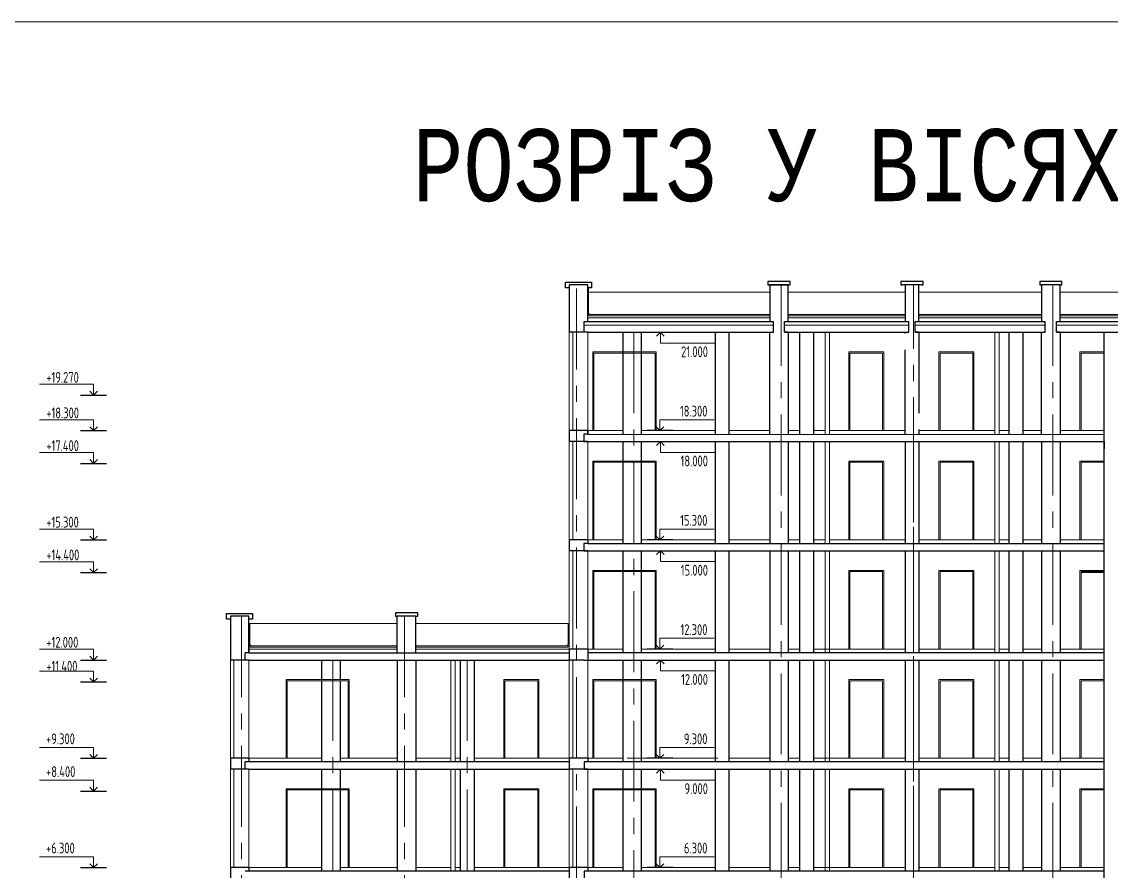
# Model space of a CAD drawing. Header units: millimetres. Extents: x -689206 to 4969298, y -1019800 to 703299.
# Drawn here: x 568880 to 598812, y -733803 to -710474 of the extents above; entities that cross this region are included whole.
import ezdxf

# ---------------------------------------------------------------- set-up
doc = ezdxf.new("R2010")
doc.units = ezdxf.units.MM
doc.linetypes.add('осеваяX2', pattern=[101.6, 63.5, -12.7, 12.7, -12.7])
doc.layers.add('Відомість заповнення дверних та віконних прорізів', color=7, linetype='Continuous', lineweight=5)
doc.layers.add('РАЗМЕРЫ', color=7, linetype='Continuous', lineweight=9)
doc.layers.add('разрез1-1', color=7, linetype='Continuous')
doc.styles.add('Аннотативный', font='isocteur.ttf', dxfattribs={"width": 0.7, "height": 250})

msp = doc.modelspace()

# ---------------------------------------------------------------- linework, layer by layer
at = {"layer": 'РАЗМЕРЫ', "linetype": 'ByBlock', "lineweight": 30, "ltscale": 35}
for p, q in [((583820, -717702.4), (583820, -717627.4)), ((583820, -717627.4), (584430, -717627.4)), ((583820, -717777.4), (583820, -717702.4)), ((584430, -717627.4), (584530, -717627.4)), ((584530, -717627.4), (584530, -717777.4)), ((583920, -717777.4), (583820, -717777.4)), ((584530, -717777.4), (584430, -717777.4)), ((574508.5, -726802.4), (574508.5, -726727.4)), ((574508.5, -726727.4), (575118.5, -726727.4)), ((575118.5, -726727.4), (575218.5, -726727.4)), ((575218.5, -726727.4), (575218.5, -726877.4)), ((574508.5, -726877.4), (574508.5, -726802.4)), ((574608.5, -726877.4), (574508.5, -726877.4)), ((575218.5, -726877.4), (575118.5, -726877.4))]:
    msp.add_line(p, q, dxfattribs=at)
at = {"layer": 'РАЗМЕРЫ', "lineweight": 30, "ltscale": 35}
for p, q in [((584430, -717702.4), (583920, -717702.4)), ((584430, -717702.4), (583920, -717702.4)), ((583920, -717702.4), (583920, -719002.4)), ((584430, -718702.4), (584430, -717702.4)), ((589430, -717702.4), (589940, -717702.4)), ((589940, -717702.4), (589430, -717702.4)), ((589430, -717702.4), (589430, -718702.4)), ((589940, -718702.4), (589940, -717702.4)), ((593150.5, -717702.4), (593150.5, -718702.4)), ((593530.5, -718702.4), (593530.5, -717702.4)), ((596900, -717702.4), (596900, -718702.4)), ((597410, -718702.4), (597410, -717702.4)), ((584330, -719002.4), (584330, -718702.4)), ((584330, -718702.4), (584430, -718702.4)), ((584330, -719002.4), (584330, -718802.4)), ((584430, -718702.4), (589530, -718702.4)), ((584430, -718702.4), (589530, -718702.4)), ((589530, -719002.4), (589530, -718702.4)), ((589840, -719002.4), (589840, -718702.4)), ((589840, -718702.4), (593250.5, -718702.4)), ((589840, -718702.4), (593250.5, -718702.4)), ((593250.5, -719002.4), (593250.5, -718702.4)), ((593430.5, -719002.4), (593430.5, -718702.4)), ((593430.5, -718702.4), (597000, -718702.4)), ((593430.5, -718702.4), (597000, -718702.4)), ((597000, -719002.4), (597000, -718702.4)), ((597310, -719002.4), (597310, -718702.4)), ((597310, -718702.4), (601902.5, -718702.4)), ((597310, -718702.4), (601802.5, -718702.4)), ((584430, -719002.4), (583920, -719002.4)), ((584430, -719002.4), (584330, -719002.4)), ((584430, -719002.4), (589530, -719002.4)), ((584430, -719002.4), (589530, -719002.4)), ((585390, -719002.4), (585390, -721802.8)), ((585900, -719002.4), (585900, -721803)), ((587930, -719002.4), (587930, -721803.7)), ((588310, -719002.4), (588310, -721803.8)), ((589430, -721804.3), (589430, -719002.4)), ((589430, -719002.4), (589530, -719002.4)), ((589940, -719002.4), (589840, -719002.4)), ((589840, -719002.4), (593250.5, -719002.4)), ((589840, -719002.4), (593250.5, -719002.4)), ((589940, -719002.4), (589940, -721804.4)), ((590251, -719002.4), (590251, -721804.6)), ((590631, -719002.4), (590631, -721804.7)), ((593150.5, -719002.4), (593250.5, -719002.4)), ((593530.5, -719002.4), (593430.5, -719002.4)), ((593430.5, -719002.4), (597000, -719002.4)), ((593430.5, -719002.4), (597000, -719002.4)), ((596000.5, -719002.4), (596000.5, -721806.7)), ((596380.5, -719002.4), (596380.5, -721806.8)), ((596900, -721807), (596900, -719002.4)), ((596900, -719002.4), (597000, -719002.4)), ((597410, -719002.4), (597310, -719002.4)), ((597310, -719002.4), (601902.5, -719002.4)), ((597310, -719002.4), (601802.5, -719002.4)), ((597410, -719002.4), (597410, -721807.2)), ((598622.5, -740102.4), (598622.5, -719002.4)), ((583920, -721702.4), (583920, -722002.4)), ((584430, -721702.4), (583920, -721702.4)), ((584430, -721802.4), (584320, -721802.4)), ((584320, -721802.4), (584320, -722002.4)), ((584430, -721802.4), (584430, -721702.4)), ((584430, -721802.4), (598622.5, -721807.6)), ((584430, -722002.4), (583920, -722002.4)), ((584320, -722002.4), (584430, -722002.4)), ((584430, -722002.4), (598622.5, -722002.4)), ((585390, -722002.4), (585390, -724802.4)), ((585900, -722002.4), (585900, -724802.4)), ((587930, -722002.4), (587930, -724802.4)), ((588310, -722002.4), (588310, -724802.4)), ((589430, -722002.4), (589430, -724802.4)), ((589940, -722002.4), (589940, -724802.4)), ((590251, -722002.4), (590251, -724802.4)), ((590631, -722002.4), (590631, -724802.4)), ((593150.5, -722002.4), (593150.5, -724802.4)), ((593530.5, -722002.4), (593530.5, -724802.4)), ((596000.5, -722002.4), (596000.5, -724802.4)), ((596380.5, -722002.4), (596380.5, -724802.4)), ((596900, -722002.4), (596900, -724802.4)), ((597410, -722002.4), (597410, -724802.4)), ((598622.5, -722002.4), (598622.5, -722202.4)), ((598622.5, -722202.4), (598622.5, -722002.4)), ((583920, -724702.4), (583920, -725002.4)), ((584430, -724702.4), (583920, -724702.4)), ((584430, -724802.4), (584320, -724802.4)), ((584320, -724802.4), (584320, -725002.4)), ((584430, -724702.4), (584430, -724802.4)), ((584430, -724802.4), (598622.5, -724802.4)), ((598622.5, -725002.4), (598622.5, -724702.4)), ((584430, -725002.4), (583920, -725002.4)), ((584320, -725002.4), (584430, -725002.4)), ((584430, -725002.4), (598622.5, -725002.4)), ((585390, -725002.4), (585390, -727802.4)), ((585900, -725002.4), (585900, -727802.4)), ((587930, -725002.4), (587930, -727802.4)), ((588310, -725002.4), (588310, -727802.4)), ((589430, -725002.4), (589430, -727802.4)), ((589940, -725002.4), (589940, -727802.4)), ((590251, -725002.4), (590251, -727802.4)), ((590631, -725002.4), (590631, -727802.4)), ((593150.5, -725002.4), (593150.5, -727802.4)), ((593530.5, -725002.4), (593530.5, -727802.4)), ((596000.5, -725002.4), (596000.5, -727802.4)), ((596380.5, -725002.4), (596380.5, -727802.4)), ((596900, -725002.4), (596900, -727802.4)), ((597410, -725002.4), (597410, -727802.4)), ((574610.5, -726802.4), (574610.5, -728002.4)), ((575118.5, -726802.4), (574610.5, -726802.4)), ((575118.5, -727802.4), (575118.5, -726802.4)), ((575118.5, -727002.4), (575118.5, -727802.4)), ((579198, -727802.4), (579198, -726802.4)), ((579708, -726802.4), (579198, -726802.4)), ((579708, -727802.4), (579708, -726802.4)), ((575118.5, -727802.4), (575018.5, -727803.8)), ((575018.5, -728002.4), (575018.5, -727803.8)), ((575118.5, -727702.4), (575118.5, -727802.4)), ((575118.5, -727802.4), (583920, -727802.4)), ((583920, -727702.4), (583920, -728002.4)), ((584430, -727702.4), (583920, -727702.4)), ((584430, -727702.4), (584430, -728002.4)), ((598622.5, -727802.4), (584430, -727802.4)), ((598622.5, -728002.4), (598622.5, -727702.4)), ((575118.5, -728002.4), (574610.5, -728002.4)), ((575118.5, -728002.4), (575018.5, -728002.4)), ((575118.5, -728002.4), (583920, -728002.4)), ((577118.5, -728002.4), (577118.5, -728542.4)), ((577628.5, -728002.4), (577628.5, -728542.4)), ((579198, -728002.4), (579198, -730802.4)), ((579708, -728002.4), (579707.9, -730802.4)), ((580928.5, -728002.4), (580928.5, -730802.4)), ((581308.5, -728002.4), (581308.5, -730802.4)), ((584320, -728002.4), (583920, -728002.4)), ((584320, -728002.4), (584430, -728002.4)), ((584430, -728002.4), (598622.5, -728002.4)), ((585390, -728002.4), (585390, -730802.4)), ((585900, -728002.4), (585900, -730802.4)), ((587930, -728002.4), (587930, -730802.4)), ((588310, -728002.4), (588310, -730802.4)), ((589430, -728002.4), (589430, -730802.4)), ((589940, -728002.4), (589940, -730802.4)), ((590251, -728002.4), (590251, -730802.4)), ((590631, -728002.4), (590631, -730802.4)), ((593150.5, -728002.4), (593150.5, -730802.4)), ((593530.5, -728002.4), (593530.5, -730802.4)), ((596000.5, -728002.4), (596000.5, -730802.4)), ((596380.5, -728002.4), (596380.5, -730802.4)), ((596900, -728002.4), (596900, -730802.4)), ((597410, -728002.4), (597410, -730802.4)), ((577118.5, -728572.4), (577118.5, -730802.4)), ((577628.5, -728572.4), (577628.5, -730802.4)), ((574610.5, -730702.4), (574610.5, -731002.4)), ((575118.5, -730702.4), (574610.5, -730702.4)), ((575118.5, -730802.4), (575018.5, -730803.8)), ((575018.5, -731002.4), (575018.5, -730803.8)), ((575118.5, -730702.4), (575118.5, -730802.4)), ((583920, -730802.4), (575118.5, -730802.4)), ((583920, -730702.4), (583920, -731002.4)), ((584430, -730702.4), (583920, -730702.4)), ((584430, -730802.4), (584330, -730802.4)), ((584330, -730802.4), (584330, -731002.4)), ((584430, -730702.4), (584430, -730802.4)), ((598622.5, -730802.4), (584430, -730802.4)), ((598622.5, -731002.4), (598622.5, -730702.4)), ((575118.5, -731002.4), (574610.5, -731002.4)), ((575118.5, -731002.4), (575018.5, -731002.4)), ((575118.5, -731002.4), (583920, -731002.4)), ((577118.5, -731002.4), (577118.5, -731542.4)), ((577628.5, -731002.4), (577628.5, -731542.4)), ((579198, -731002.4), (579198, -733802.4)), ((579707.9, -731002.4), (579707.7, -733802.4)), ((580928.5, -731002.4), (580928.5, -733802.4)), ((581308.5, -731002.4), (581308.5, -733802.4)), ((584430, -731002.4), (583920, -731002.4)), ((584330, -731002.4), (584430, -731002.4)), ((584430, -731002.4), (598622.5, -731002.4)), ((585390, -731002.4), (585390, -733802.4)), ((585900, -731002.4), (585900, -733802.4)), ((587930, -731002.4), (587930, -733802.4)), ((588310, -731002.4), (588310, -733802.4)), ((589430, -731002.4), (589430, -733802.4)), ((589940, -731002.4), (589940, -733802.4)), ((590251, -731002.4), (590251, -733802.4)), ((590631, -731002.4), (590631, -733802.4)), ((593150.5, -731002.4), (593150.5, -733802.4)), ((593530.5, -731002.4), (593530.5, -733802.4)), ((596000.5, -731002.4), (596000.5, -733802.4)), ((596380.5, -731002.4), (596380.5, -733802.4)), ((596900, -731002.4), (596900, -733802.4)), ((597410, -731002.4), (597410, -733802.4)), ((577118.5, -731572.4), (577118.5, -733802.4)), ((577628.5, -731572.4), (577628.5, -733802.4)), ((574610.5, -733702.4), (574610.5, -734002.4)), ((575118.5, -733702.4), (574610.5, -733702.4)), ((575118.5, -733802.4), (575018.5, -733802.4)), ((575118.5, -733702.4), (575118.5, -733802.4)), ((583920, -733802.4), (575118.5, -733802.4)), ((583920, -733702.4), (583920, -734002.4)), ((584430, -733702.4), (583920, -733702.4)), ((584430, -733802.4), (584330, -733802.4)), ((584330, -733802.4), (584330, -734002.4)), ((584430, -733702.4), (584430, -733802.4)), ((598622.5, -733802.4), (584430, -733802.4)), ((598622.5, -734002.4), (598622.5, -733702.4))]:
    msp.add_line(p, q, dxfattribs=at)
at = {"layer": 'РАЗМЕРЫ', "linetype": 'осеваяX2', "lineweight": 30, "ltscale": 35}
for p, q in [((589430, -717602.4), (589380, -717602.4)), ((589380, -717602.4), (589380, -717702.4)), ((589380, -717702.4), (589430, -717702.4)), ((589990, -717602.4), (589430, -717602.4)), ((589940, -717702.4), (589990, -717702.4)), ((589990, -717702.4), (589990, -717602.4)), ((593085.5, -717602.4), (593035.5, -717602.4)), ((593035.5, -717602.4), (593035.5, -717702.4)), ((593035.5, -717702.4), (593085.5, -717702.4)), ((593645.5, -717602.4), (593085.5, -717602.4)), ((593595.5, -717702.4), (593085.5, -717702.4)), ((593595.5, -717702.4), (593645.5, -717702.4)), ((593645.5, -717702.4), (593645.5, -717602.4)), ((596900, -717602.4), (596850, -717602.4)), ((596850, -717602.4), (596850, -717702.4)), ((596850, -717702.4), (596900, -717702.4)), ((597460, -717602.4), (596900, -717602.4)), ((597410, -717702.4), (596900, -717702.4)), ((597410, -717702.4), (597460, -717702.4)), ((597460, -717702.4), (597460, -717602.4)), ((593150.5, -721702.4), (593150.5, -719002.4)), ((593530.5, -719002.4), (593530.5, -721805.8)), ((584430, -721702.4), (584430, -721802.4)), ((593150.5, -721805.6), (593150.5, -721702.4)), ((579198, -726702.4), (579148, -726702.4)), ((579148, -726702.4), (579148, -726802.4)), ((579758, -726702.4), (579198, -726702.4)), ((579758, -726802.4), (579758, -726702.4)), ((579148, -726802.4), (579198, -726802.4)), ((579708, -726802.4), (579758, -726802.4))]:
    msp.add_line(p, q, dxfattribs=at)
at = {"layer": 'РАЗМЕРЫ', "linetype": 'осеваяX2', "lineweight": 5, "ltscale": 35}
for p, q in [((589740, -717702.4), (589740, -747901.1)), ((593380.5, -747901.1), (593380.5, -717702.4)), ((597208, -717702.4), (597208, -747901.1)), ((584120, -717802.4), (584120, -747901.1)), ((585700, -719002.4), (585700, -747901.1)), ((585390, -722002.4), (585580, -722002.4)), ((585390, -722002.4), (585700, -722002.4)), ((589430, -722002.4), (589500, -722002.4)), ((593150.5, -722002.4), (593380.5, -722002.4)), ((593380.5, -722002.4), (593380.5, -744211.7)), ((574918.5, -726802.4), (574918.5, -747901.1)), ((575118.5, -727702.4), (575118.5, -726802.4)), ((579398, -726802.4), (579398, -747901.1)), ((583870, -727652.4), (583920, -727602.4)), ((583920, -727702.4), (583920, -727602.4)), ((577118.5, -728002.4), (577428.5, -728002.4)), ((577118.5, -728002.4), (577428.5, -728002.4)), ((577428.5, -728002.4), (577428.5, -747901.1)), ((577628.5, -728002.4), (577438.5, -728002.4)), ((579708, -728002.4), (579398, -728002.4)), ((581308.5, -728002.4), (581118.5, -728002.4)), ((581118.5, -728002.4), (581118.5, -747901.1))]:
    msp.add_line(p, q, dxfattribs=at)
at = {"layer": 'РАЗМЕРЫ', "lineweight": 5, "ltscale": 35}
for p, q in [((589430, -718602.4), (584430, -718602.4)), ((593150.5, -718602.4), (589940, -718602.4)), ((596900, -718602.4), (593530.5, -718602.4)), ((583920, -721702.4), (583920, -719002.4)), ((584020, -721702.4), (584020, -719002.4)), ((584430, -721702.4), (584430, -719002.4)), ((584570.2, -719572.4), (584570.2, -719542.4)), ((584570.2, -719542.4), (586310.2, -719542.4)), ((586310.2, -719542.4), (586310.2, -721702.4)), ((591631.5, -719542.4), (591601.5, -719542.4)), ((591601.5, -719542.4), (591601.5, -721702.4)), ((592561.5, -719542.4), (591631.5, -719542.4)), ((592561.5, -719572.4), (592561.5, -719542.4)), ((594110.5, -719542.4), (594080.5, -719542.4)), ((594080.5, -719542.4), (594080.5, -721702.4)), ((595040.5, -719542.4), (594110.5, -719542.4)), ((595040.5, -719572.4), (595040.5, -719542.4)), ((597984.7, -719542.4), (597954.7, -719542.4)), ((597954.7, -719542.4), (597954.7, -721702.4)), ((598622.5, -719542.4), (597984.7, -719542.4)), ((584600.2, -719572.4), (584570.2, -719572.4)), ((584570.2, -719572.4), (584570.2, -721702.4)), ((584600.2, -721702.4), (584600.2, -719572.4)), ((584600.2, -719572.4), (586280.2, -719572.4)), ((586280.2, -719572.4), (586280.2, -721702.4)), ((591631.5, -719572.4), (591631.5, -721702.4)), ((591631.5, -721702.4), (591631.5, -719572.4)), ((591631.5, -719572.4), (592531.5, -719572.4)), ((592531.5, -719572.4), (592531.5, -721702.4)), ((592561.5, -721702.4), (592561.5, -719572.4)), ((594110.5, -719572.4), (594110.5, -721702.4)), ((594110.5, -721702.4), (594110.5, -719572.4)), ((594110.5, -719572.4), (595010.5, -719572.4)), ((594110.5, -721702.4), (594110.5, -719602.4)), ((595010.5, -719572.4), (595010.5, -721702.4)), ((595040.5, -721702.4), (595040.5, -719572.4)), ((597984.7, -719572.4), (597984.7, -721702.4)), ((597984.7, -721702.4), (597984.7, -719572.4)), ((597984.7, -719572.4), (598622.5, -719572.4)), ((583920, -724702.4), (583920, -722002.4)), ((584020, -724702.4), (584020, -722002.4)), ((584430, -724702.4), (584430, -722002.4)), ((584570.2, -722572.4), (584570.2, -722542.4)), ((584570.2, -722542.4), (586310.2, -722542.4)), ((586310.2, -722542.4), (586310.2, -724702.4)), ((591631.5, -722542.4), (591601.5, -722542.4)), ((591601.5, -722542.4), (591601.5, -724702.4)), ((592561.5, -722542.4), (591631.5, -722542.4)), ((592561.5, -722572.4), (592561.5, -722542.4)), ((594110.5, -722542.4), (594080.5, -722542.4)), ((594080.5, -722542.4), (594080.5, -724702.4)), ((595040.5, -722542.4), (594110.5, -722542.4)), ((595040.5, -722572.4), (595040.5, -722542.4)), ((597984.7, -722542.4), (597954.7, -722542.4)), ((597954.7, -722542.4), (597954.7, -724702.4)), ((598622.5, -722542.4), (597984.7, -722542.4)), ((584600.2, -722572.4), (584570.2, -722572.4)), ((584570.2, -722572.4), (584570.2, -724702.4)), ((584600.2, -724702.4), (584600.2, -722572.4)), ((584600.2, -722572.4), (586280.2, -722572.4)), ((586280.2, -722572.4), (586280.2, -724702.4)), ((591631.5, -722572.4), (591631.5, -724702.4)), ((591631.5, -724702.4), (591631.5, -722572.4)), ((591631.5, -722572.4), (592531.5, -722572.4)), ((592531.5, -722572.4), (592531.5, -724702.4)), ((592561.5, -724702.4), (592561.5, -722572.4)), ((594110.5, -722572.4), (594110.5, -724702.4)), ((594110.5, -724702.4), (594110.5, -722572.4)), ((594110.5, -722572.4), (595010.5, -722572.4)), ((594110.5, -724702.4), (594110.5, -722602.4)), ((595010.5, -722572.4), (595010.5, -724702.4)), ((595040.5, -724702.4), (595040.5, -722572.4)), ((597984.7, -722572.4), (597984.7, -724702.4)), ((597984.7, -724702.4), (597984.7, -722572.4)), ((597984.7, -722572.4), (598622.5, -722572.4)), ((584430, -724702.4), (584430, -724802.4)), ((583920, -727702.4), (583920, -725002.4)), ((584020, -727702.4), (584020, -725002.4)), ((584430, -727702.4), (584430, -725002.4)), ((584570.2, -725572.4), (584570.2, -725542.4)), ((584570.2, -725542.4), (586310.2, -725542.4)), ((586310.2, -725542.4), (586310.2, -727702.4)), ((591631.5, -725542.4), (591601.5, -725542.4)), ((591601.5, -725542.4), (591601.5, -727702.4)), ((592561.5, -725542.4), (591631.5, -725542.4)), ((592561.5, -725572.4), (592561.5, -725542.4)), ((594110.5, -725542.4), (594080.5, -725542.4)), ((594080.5, -725542.4), (594080.5, -727702.4)), ((595040.5, -725542.4), (594110.5, -725542.4)), ((595040.5, -725572.4), (595040.5, -725542.4)), ((597984.7, -725542.4), (597954.7, -725542.4)), ((597954.7, -725542.4), (597954.7, -727702.4)), ((598622.5, -725542.4), (597984.7, -725542.4)), ((584600.2, -725572.4), (584570.2, -725572.4)), ((584570.2, -725572.4), (584570.2, -727702.4)), ((584600.2, -727702.4), (584600.2, -725572.4)), ((584600.2, -725572.4), (586280.2, -725572.4)), ((586280.2, -725572.4), (586280.2, -727702.4)), ((591631.5, -725572.4), (591631.5, -727702.4)), ((591631.5, -727702.4), (591631.5, -725572.4)), ((591631.5, -725572.4), (592531.5, -725572.4)), ((592531.5, -725572.4), (592531.5, -727702.4)), ((592561.5, -727702.4), (592561.5, -725572.4)), ((594110.5, -725572.4), (594110.5, -727702.4)), ((594110.5, -727702.4), (594110.5, -725572.4)), ((594110.5, -725572.4), (595010.5, -725572.4)), ((595010.5, -725572.4), (595010.5, -727702.4)), ((595040.5, -727702.4), (595040.5, -725572.4)), ((597984.7, -725572.4), (597984.7, -727702.4)), ((597984.7, -727702.4), (597984.7, -725572.4)), ((597984.7, -725572.4), (598622.5, -725572.4)), ((597984.7, -727702.4), (597984.7, -725602.4)), ((597984.7, -725602.4), (598622.5, -725602.4)), ((579198, -727702.4), (575118.5, -727702.4)), ((583920, -727702.4), (579708, -727702.4)), ((591070.5, -727702.4), (590950.5, -727702.4)), ((574610.5, -730702.4), (574610.5, -728002.4)), ((574710.5, -730702.4), (574710.5, -728002.4)), ((575118.5, -730702.4), (575118.5, -728002.4)), ((583920, -730702.4), (583920, -728002.4)), ((584020, -730702.4), (584020, -728002.4)), ((584430, -730702.4), (584430, -728002.4)), ((576139.6, -728572.4), (576139.6, -728542.4)), ((576139.6, -728542.4), (577879.6, -728542.4)), ((577879.6, -728542.4), (577879.6, -730702.4)), ((582155.5, -728542.4), (582125.5, -728542.4)), ((582125.5, -728542.4), (582125.5, -730702.4)), ((583085.5, -728542.4), (582155.5, -728542.4)), ((583085.5, -728572.4), (583085.5, -728542.4)), ((584570.2, -728572.4), (584570.2, -728542.4)), ((584570.2, -728542.4), (586310.2, -728542.4)), ((586310.2, -728542.4), (586310.2, -730702.4)), ((591631.5, -728542.4), (591601.5, -728542.4)), ((591601.5, -728542.4), (591601.5, -730702.4)), ((592561.5, -728542.4), (591631.5, -728542.4)), ((592561.5, -728572.4), (592561.5, -728542.4)), ((594110.5, -728542.4), (594080.5, -728542.4)), ((594080.5, -728542.4), (594080.5, -730702.4)), ((595040.5, -728542.4), (594110.5, -728542.4)), ((595040.5, -728572.4), (595040.5, -728542.4)), ((597984.7, -728542.4), (597954.7, -728542.4)), ((597954.7, -728542.4), (597954.7, -730702.4)), ((598622.5, -728542.4), (597984.7, -728542.4)), ((576169.6, -728572.4), (576139.6, -728572.4)), ((576139.6, -728572.4), (576139.6, -730702.4)), ((576169.6, -730702.4), (576169.6, -728572.4)), ((576169.6, -728572.4), (577849.6, -728572.4)), ((577849.6, -730702.4), (577849.6, -728572.4)), ((582155.5, -728572.4), (582155.5, -730702.4)), ((582155.5, -730702.4), (582155.5, -728572.4)), ((582155.5, -728572.4), (583055.5, -728572.4)), ((583055.5, -728572.4), (583055.5, -730702.4)), ((583085.5, -730702.4), (583085.5, -728572.4)), ((584600.2, -728572.4), (584570.2, -728572.4)), ((584570.2, -728572.4), (584570.2, -730702.4)), ((584600.2, -730702.4), (584600.2, -728572.4)), ((584600.2, -728572.4), (586280.2, -728572.4)), ((586280.2, -728572.4), (586280.2, -730702.4)), ((591631.5, -728572.4), (591631.5, -730702.4)), ((591631.5, -730702.4), (591631.5, -728572.4)), ((591631.5, -728572.4), (592531.5, -728572.4)), ((592531.5, -728572.4), (592531.5, -730702.4)), ((592561.5, -730702.4), (592561.5, -728572.4)), ((594110.5, -728572.4), (594110.5, -730702.4)), ((594110.5, -730702.4), (594110.5, -728572.4)), ((594110.5, -728572.4), (595010.5, -728572.4)), ((595010.5, -728572.4), (595010.5, -730702.4)), ((595040.5, -730702.4), (595040.5, -728572.4)), ((597984.7, -728572.4), (597984.7, -730702.4)), ((597984.7, -730702.4), (597984.7, -728572.4)), ((597984.7, -728572.4), (598622.5, -728572.4)), ((591070.5, -730702.4), (590950.5, -730702.4)), ((574610.5, -733702.4), (574610.5, -731002.4)), ((574710.5, -733702.4), (574710.5, -731002.4)), ((575118.5, -733702.4), (575118.5, -731002.4)), ((583920, -733702.4), (583920, -731002.4)), ((584020, -733702.4), (584020, -731002.4)), ((584430, -733752.4), (584430, -731002.4)), ((576139.6, -731542.4), (577879.6, -731542.4)), ((577879.6, -731542.4), (577879.6, -733702.4)), ((582155.5, -731542.4), (582125.5, -731542.4)), ((582125.5, -731542.4), (582125.5, -733702.4)), ((583085.5, -731542.4), (582155.5, -731542.4)), ((583085.5, -731572.4), (583085.5, -731542.4)), ((584570.2, -731542.4), (586310.2, -731542.4)), ((586310.2, -731542.4), (586310.2, -733702.4)), ((591631.5, -731542.4), (591601.5, -731542.4)), ((591601.5, -731542.4), (591601.5, -733702.4)), ((592561.5, -731542.4), (591631.5, -731542.4)), ((592561.5, -731572.4), (592561.5, -731542.4)), ((594110.5, -731542.4), (594080.5, -731542.4)), ((594080.5, -731542.4), (594080.5, -733702.4)), ((595040.5, -731542.4), (594110.5, -731542.4)), ((595040.5, -731572.4), (595040.5, -731542.4)), ((597984.7, -731542.4), (597954.7, -731542.4)), ((597954.7, -731542.4), (597954.7, -733702.4)), ((598622.5, -731542.4), (597984.7, -731542.4)), ((576139.6, -731572.4), (576139.6, -733702.4)), ((576169.6, -733702.4), (576169.6, -731572.4)), ((576169.6, -731572.4), (577849.6, -731572.4)), ((577849.6, -733702.4), (577849.6, -731572.4)), ((582155.5, -731572.4), (582155.5, -733702.4)), ((582155.5, -733702.4), (582155.5, -731572.4)), ((582155.5, -731572.4), (583055.5, -731572.4)), ((583055.5, -731572.4), (583055.5, -733702.4)), ((583085.5, -733702.4), (583085.5, -731572.4)), ((584570.2, -731572.4), (584570.2, -733702.4)), ((584600.2, -733702.4), (584600.2, -731572.4)), ((584600.2, -731572.4), (586280.2, -731572.4)), ((586280.2, -731572.4), (586280.2, -733702.4)), ((591631.5, -731572.4), (591631.5, -733702.4)), ((591631.5, -733702.4), (591631.5, -731572.4)), ((591631.5, -731572.4), (592531.5, -731572.4)), ((592531.5, -731572.4), (592531.5, -733702.4)), ((592561.5, -733702.4), (592561.5, -731572.4)), ((594110.5, -731572.4), (594110.5, -733702.4)), ((594110.5, -733702.4), (594110.5, -731572.4)), ((594110.5, -731572.4), (595010.5, -731572.4)), ((595010.5, -731572.4), (595010.5, -733702.4)), ((595040.5, -733702.4), (595040.5, -731572.4)), ((597984.7, -731572.4), (597984.7, -733702.4)), ((597984.7, -733702.4), (597984.7, -731572.4)), ((597984.7, -731572.4), (598622.5, -731572.4)), ((591070.5, -733702.4), (590950.5, -733702.4))]:
    msp.add_line(p, q, dxfattribs=at)
at = {"layer": 'РАЗМЕРЫ', "lineweight": 15, "ltscale": 35}
for p, q in [((599002.5, -718602.4), (597410, -718602.4)), ((584330, -718802.4), (589530, -718802.4)), ((589840, -718802.4), (593250.5, -718802.4)), ((593430.5, -718802.4), (597000, -718802.4)), ((597310, -718802.4), (601902.5, -718802.4)), ((595610.5, -719002.4), (595610.5, -721806.5)), ((595730.5, -719002.4), (595730.5, -721806.6)), ((584430, -721702.4), (585390, -721702.4)), ((585900, -721702.4), (587930, -721702.4)), ((588310, -721702.4), (589430, -721702.4)), ((589940, -721702.4), (590251, -721702.4)), ((590631, -721702.4), (590950.5, -721702.4)), ((591070.5, -721702.4), (593150.5, -721702.4)), ((593530.5, -721702.4), (595610.5, -721702.4)), ((595730.5, -721702.4), (596000.5, -721702.4)), ((596380.5, -721702.4), (596900, -721702.4)), ((597410, -721702.4), (598622.5, -721702.4)), ((595610.5, -722002.4), (595610.5, -724802.4)), ((595730.5, -722002.4), (595730.5, -724802.4)), ((585390, -724702.4), (584430, -724702.4)), ((587930, -724702.4), (585900, -724702.4)), ((589430, -724702.4), (588310, -724702.4)), ((590251, -724702.4), (589940, -724702.4)), ((590950.5, -724702.4), (590631, -724702.4)), ((593150.5, -724702.4), (591070.5, -724702.4)), ((595610.5, -724702.4), (593530.5, -724702.4)), ((596000.5, -724702.4), (595730.5, -724702.4)), ((596900, -724702.4), (596380.5, -724702.4)), ((598622.5, -724702.4), (597410, -724702.4)), ((595610.5, -725002.4), (595610.5, -727802.4)), ((595730.5, -725002.4), (595730.5, -727802.4)), ((585390, -727702.4), (584430, -727702.4)), ((587930, -727702.4), (585900, -727702.4)), ((589430, -727702.4), (588310, -727702.4)), ((590251, -727702.4), (589940, -727702.4)), ((590950.5, -727702.4), (590631, -727702.4)), ((593150.5, -727702.4), (591070.5, -727702.4)), ((595610.5, -727702.4), (593530.5, -727702.4)), ((596000.5, -727702.4), (595730.5, -727702.4)), ((596900, -727702.4), (596380.5, -727702.4)), ((598622.5, -727702.4), (597410, -727702.4)), ((580670.3, -728002.4), (580670.3, -730802.4)), ((580670.3, -728002.4), (580790.3, -728002.4)), ((580790.3, -728002.4), (580790.3, -730802.4)), ((595610.5, -728002.4), (595610.5, -730802.4)), ((595730.5, -728002.4), (595730.5, -730802.4)), ((577118.5, -730702.4), (575118.5, -730702.4)), ((579198, -730702.4), (577628.5, -730702.4)), ((580670.3, -730702.4), (579707.9, -730702.4)), ((580928.5, -730702.4), (580790.3, -730702.4)), ((583920, -730702.4), (581308.5, -730702.4)), ((585390, -730702.4), (584430, -730702.4)), ((585517.2, -730702.4), (588007.2, -730702.4)), ((587930, -730702.4), (585900, -730702.4)), ((589430, -730702.4), (588310, -730702.4)), ((590251, -730702.4), (589940, -730702.4)), ((590950.5, -730702.4), (590631, -730702.4)), ((593150.5, -730702.4), (591070.5, -730702.4)), ((595610.5, -730702.4), (593530.5, -730702.4)), ((596000.5, -730702.4), (595730.5, -730702.4)), ((596900, -730702.4), (596380.5, -730702.4)), ((598622.5, -730702.4), (597410, -730702.4)), ((580670.3, -731002.4), (580670.3, -733802.4)), ((580790.3, -731002.4), (580790.3, -733802.4)), ((595610.5, -731002.4), (595610.5, -733802.4)), ((595730.5, -731002.4), (595730.5, -733802.4)), ((576139.6, -731572.4), (576139.6, -731542.4)), ((576169.6, -731572.4), (576139.6, -731572.4)), ((577118.5, -733702.4), (575118.5, -733702.4)), ((579198, -733702.4), (577628.5, -733702.4)), ((580670.3, -733702.4), (579707.7, -733702.4)), ((580928.5, -733702.4), (580790.3, -733702.4)), ((583920, -733702.4), (581308.5, -733702.4)), ((585390, -733702.4), (584430, -733702.4)), ((587930, -733702.4), (585900, -733702.4)), ((589430, -733702.4), (588310, -733702.4)), ((590251, -733702.4), (589940, -733702.4)), ((590950.5, -733702.4), (590631, -733702.4)), ((593150.5, -733702.4), (591070.5, -733702.4)), ((595610.5, -733702.4), (593530.5, -733702.4)), ((596000.5, -733702.4), (595730.5, -733702.4)), ((596900, -733702.4), (596380.5, -733702.4)), ((598622.5, -733702.4), (597410, -733702.4))]:
    msp.add_line(p, q, dxfattribs=at)
at = {"layer": 'РАЗМЕРЫ', "lineweight": 9, "ltscale": 35}
for p, q in [((590950.5, -719002.4), (590950.5, -721804.8)), ((591070.5, -719002.4), (591070.5, -721804.9)), ((590950.5, -722002.4), (590950.5, -724802.4)), ((591070.5, -722002.4), (591070.5, -724802.4)), ((590950.5, -725002.4), (590950.5, -727802.4)), ((591070.5, -725002.4), (591070.5, -727802.4)), ((590950.5, -728002.4), (590950.5, -730802.4)), ((591070.5, -728002.4), (591070.5, -730802.4)), ((590950.5, -731002.4), (590950.5, -733802.4)), ((591070.5, -731002.4), (591070.5, -733802.4)), ((584570.2, -731572.4), (584570.2, -731542.4)), ((584600.2, -731572.4), (584570.2, -731572.4))]:
    msp.add_line(p, q, dxfattribs=at)
at = {"layer": 'РАЗМЕРЫ', "lineweight": 5, "ltscale": 35}
msp.add_lwpolyline([(502757.5, -710474.1), (623861.5, -710474.1), (623861.5, -754220.3), (502757.5, -754220.3)], close=True, dxfattribs=at)
at = {"layer": 'разрез1-1', "lineweight": 5}
for p, q in [((584454.8, -718477.7), (584454.8, -717777.4)), ((584454.8, -717902.4), (589430, -717902.4)), ((589940, -717902.4), (593150.5, -717902.4)), ((593530.5, -717902.4), (596900, -717902.4)), ((597410, -717902.4), (601777.7, -717902.4)), ((589940, -718552.4), (593150.5, -718552.4)), ((593530.5, -718552.4), (596900, -718552.4)), ((597410, -718552.4), (601752.5, -718552.4)), ((586428.7, -719002.4), (586428.7, -719300.2)), ((586428.7, -719300.2), (587917.8, -719300.2)), ((570852.3, -720429.6), (569363.2, -720429.6)), ((570852.3, -720727.4), (570852.3, -720429.6)), ((570852.3, -721404.6), (569363.2, -721404.6)), ((570852.3, -721702.4), (570852.3, -721404.6)), ((586414.6, -721702.4), (586414.6, -721404.6)), ((586414.6, -721404.6), (587903.7, -721404.6)), ((586428.7, -722002.4), (586428.7, -722300.2)), ((570852.3, -722304.6), (569363.2, -722304.6)), ((570852.3, -722602.4), (570852.3, -722304.6)), ((586428.7, -722300.2), (587917.8, -722300.2)), ((570852.3, -724404.6), (569363.2, -724404.6)), ((570852.3, -724702.4), (570852.3, -724404.6)), ((586414.6, -724702.4), (586414.6, -724404.6)), ((586414.6, -724404.6), (587903.7, -724404.6)), ((586428.7, -725002.4), (586428.7, -725300.2)), ((570852.3, -725304.6), (569363.2, -725304.6)), ((570852.3, -725602.4), (570852.3, -725304.6)), ((586428.7, -725300.2), (587917.8, -725300.2)), ((575143.2, -727002.4), (579198, -727002.4)), ((575143.2, -727577.7), (575143.2, -727002.4)), ((579708, -727002.4), (583895.3, -727002.4)), ((583895.3, -727577.7), (583895.3, -727002.4)), ((586414.6, -727702.4), (586414.6, -727404.6)), ((586414.6, -727404.6), (587903.7, -727404.6)), ((570852.3, -727704.6), (569363.2, -727704.6)), ((570852.3, -728002.4), (570852.3, -727704.6)), ((575413.2, -727652.4), (579198, -727652.4)), ((579708, -727652.4), (582611.6, -727652.4)), ((582611.6, -727652.4), (583870, -727652.4)), ((586428.7, -728002.4), (586428.7, -728300.2)), ((570852.3, -728304.6), (569363.2, -728304.6)), ((570852.3, -728602.4), (570852.3, -728304.6)), ((586428.7, -728300.2), (587917.8, -728300.2)), ((570852.3, -730404.6), (569363.2, -730404.6)), ((570852.3, -730702.4), (570852.3, -730404.6)), ((586414.6, -730702.4), (586414.6, -730404.6)), ((586414.6, -730404.6), (587903.7, -730404.6)), ((586428.7, -731002.4), (586428.7, -731300.2)), ((570852.3, -731304.6), (569363.2, -731304.6)), ((570852.3, -731602.4), (570852.3, -731304.6)), ((586428.7, -731300.2), (587917.8, -731300.2)), ((570852.3, -733404.6), (569363.2, -733404.6)), ((570852.3, -733702.4), (570852.3, -733404.6)), ((586414.6, -733702.4), (586414.6, -733404.6)), ((586414.6, -733404.6), (587903.7, -733404.6))]:
    msp.add_line(p, q, dxfattribs=at)
at = {"layer": 'разрез1-1', "lineweight": 15}
msp.add_line((588832.5, -718552.4), (589430, -718552.4), dxfattribs=at)
at = {"layer": 'разрез1-1', "lineweight": 30}
for p, q in [((586428.7, -719002.4), (586323.4, -719107.7)), ((586428.7, -719002.4), (586534, -719107.7)), ((570497.7, -720727.4), (571206.8, -720727.4)), ((570852.3, -720727.4), (570747, -720622.1)), ((570852.3, -720727.4), (570957.6, -720622.1)), ((570852.3, -721702.4), (570747, -721597.1)), ((570852.3, -721702.4), (570957.6, -721597.1)), ((586414.6, -721702.4), (586309.3, -721597.1)), ((586414.6, -721702.4), (586519.9, -721597.1)), ((570497.7, -721702.4), (571206.8, -721702.4)), ((586769.2, -721702.4), (586060.1, -721702.4)), ((586428.7, -722002.4), (586323.4, -722107.7)), ((586428.7, -722002.4), (586534, -722107.7)), ((570852.3, -722602.4), (570747, -722497.1)), ((570852.3, -722602.4), (570957.6, -722497.1)), ((570497.7, -722602.4), (571206.8, -722602.4)), ((570852.3, -724702.4), (570747, -724597.1)), ((570852.3, -724702.4), (570957.6, -724597.1)), ((586414.6, -724702.4), (586309.3, -724597.1)), ((586414.6, -724702.4), (586519.9, -724597.1)), ((570497.7, -724702.4), (571206.8, -724702.4)), ((586769.2, -724702.4), (586060.1, -724702.4)), ((586428.7, -725002.4), (586323.4, -725107.7)), ((586428.7, -725002.4), (586534, -725107.7)), ((570852.3, -725602.4), (570747, -725497.1)), ((570852.3, -725602.4), (570957.6, -725497.1)), ((570497.7, -725602.4), (571206.8, -725602.4)), ((586414.6, -727702.4), (586309.3, -727597.1)), ((586414.6, -727702.4), (586519.9, -727597.1)), ((570852.3, -728002.4), (570747, -727897.1)), ((570852.3, -728002.4), (570957.6, -727897.1)), ((586769.2, -727702.4), (586060.1, -727702.4)), ((570497.7, -728002.4), (571206.8, -728002.4)), ((586428.7, -728002.4), (586323.4, -728107.7)), ((586428.7, -728002.4), (586534, -728107.7)), ((570852.3, -728602.4), (570747, -728497.1)), ((570852.3, -728602.4), (570957.6, -728497.1)), ((570497.7, -728602.4), (571206.8, -728602.4)), ((570852.3, -730702.4), (570747, -730597.1)), ((570852.3, -730702.4), (570957.6, -730597.1)), ((586414.6, -730702.4), (586309.3, -730597.1)), ((586414.6, -730702.4), (586519.9, -730597.1)), ((570497.7, -730702.4), (571206.8, -730702.4)), ((586769.2, -730702.4), (586060.1, -730702.4)), ((586428.7, -731002.4), (586323.4, -731107.7)), ((586428.7, -731002.4), (586534, -731107.7)), ((570852.3, -731602.4), (570747, -731497.1)), ((570852.3, -731602.4), (570957.6, -731497.1)), ((570497.7, -731602.4), (571206.8, -731602.4)), ((570852.3, -733702.4), (570747, -733597.1)), ((570852.3, -733702.4), (570957.6, -733597.1)), ((586414.6, -733702.4), (586309.3, -733597.1)), ((586414.6, -733702.4), (586519.9, -733597.1)), ((570497.7, -733702.4), (571206.8, -733702.4)), ((586769.2, -733702.4), (586060.1, -733702.4))]:
    msp.add_line(p, q, dxfattribs=at)
at = {"layer": 'разрез1-1', "lineweight": 5}
for points in [[(584430, -718502.4), (584480, -718552.4), (588832.5, -718552.4)], [(584454.8, -718477.7), (584494.5, -718517.4), (588430, -718517.4)], [(593150.5, -718517.4), (589940, -718517.4)], [(596900, -718517.4), (593530.5, -718517.4)], [(601777.7, -718477.7), (601738, -718517.4), (597410, -718517.4)], [(575118.5, -727602.4), (575168.5, -727652.4), (579198, -727652.4)], [(575143.2, -727577.7), (575183, -727617.4), (579118.5, -727617.4)], [(579198, -727617.4), (575396.2, -727617.4)], [(582611.6, -727617.4), (579708, -727617.4)], [(583895.3, -727577.7), (583855.5, -727617.4), (582611.6, -727617.4)]]:
    msp.add_lwpolyline(points, dxfattribs=at)
at = {"layer": 'разрез1-1', "lineweight": 15}
msp.add_lwpolyline([(589430, -718517.4), (588430, -718517.4)], dxfattribs=at)

# ---------------------------------------------------------------- texts
at = {"layer": 'Відомість заповнення дверних та віконних прорізів', "ltscale": 50, "insert": (579620, -713418.9), "char_height": 1981.599, "width": 48913.36, "attachment_point": 1, "style": 'Аннотативный'}
msp.add_mtext('РОЗРІЗ У ВІСЯХ К-А', dxfattribs=at)
at = {"layer": 'разрез1-1', "lineweight": 30, "char_height": 297.819, "width": 1508.774, "style": 'Аннотативный'}
for s, insert, attachment_point in [('{\\fISOCPEUR|b0|i0|c204|p34;21.000\\fISOCPEUR|b0|i0|c0|p34; }', (587732.4, -719685.9), 9), ('{\\fISOCPEUR|b0|i0|c204|p34;+19.270\\fISOCPEUR|b0|i0|c0|p34; }', (569554.7, -720092.1), 1), ('{\\fISOCPEUR|b0|i0|c204|p34;+18.300\\fISOCPEUR|b0|i0|c0|p34; }', (569554.7, -721067.1), 1), ('{\\fISOCPEUR|b0|i0|c204|p34;18.300\\fISOCPEUR|b0|i0|c0|p34; }', (587718.3, -721019), 3), ('{\\fISOCPEUR|b0|i0|c204|p34;+17.400\\fISOCPEUR|b0|i0|c0|p34; }', (569554.7, -721967.1), 1), ('{\\fISOCPEUR|b0|i0|c204|p34;18.000\\fISOCPEUR|b0|i0|c0|p34; }', (587732.4, -722685.9), 9), ('{\\fISOCPEUR|b0|i0|c204|p34;15.300\\fISOCPEUR|b0|i0|c0|p34; }', (587718.3, -724019), 3), ('{\\fISOCPEUR|b0|i0|c204|p34;+15.300\\fISOCPEUR|b0|i0|c0|p34; }', (569554.7, -724067.1), 1), ('{\\fISOCPEUR|b0|i0|c204|p34;+14.400\\fISOCPEUR|b0|i0|c0|p34; }', (569554.7, -724967.1), 1), ('{\\fISOCPEUR|b0|i0|c204|p34;15.000\\fISOCPEUR|b0|i0|c0|p34; }', (587732.4, -725685.9), 9), ('{\\fISOCPEUR|b0|i0|c204|p34;12.300\\fISOCPEUR|b0|i0|c0|p34; }', (587718.3, -727019), 3), ('{\\fISOCPEUR|b0|i0|c204|p34;+12.000\\fISOCPEUR|b0|i0|c0|p34; }', (569554.7, -727367.1), 1), ('{\\fISOCPEUR|b0|i0|c204|p34;+11.400\\fISOCPEUR|b0|i0|c0|p34; }', (569554.7, -728024.6), 1), ('{\\fISOCPEUR|b0|i0|c204|p34;12.000\\fISOCPEUR|b0|i0|c0|p34; }', (587732.4, -728685.9), 9), ('{\\fISOCPEUR|b0|i0|c204|p34;+9.300\\fISOCPEUR|b0|i0|c0|p34; }', (569548.6, -730019), 1), ('{\\fISOCPEUR|b0|i0|c204|p34;9.300\\fISOCPEUR|b0|i0|c0|p34; }', (587718.3, -730019), 3), ('{\\fISOCPEUR|b0|i0|c204|p34;+8.400\\fISOCPEUR|b0|i0|c0|p34; }', (569548.6, -730919), 1), ('{\\fISOCPEUR|b0|i0|c204|p34;9.000\\fISOCPEUR|b0|i0|c0|p34; }', (587732.4, -731685.9), 9), ('{\\fISOCPEUR|b0|i0|c204|p34;+6.300\\fISOCPEUR|b0|i0|c0|p34; }', (569548.6, -733019), 1), ('{\\fISOCPEUR|b0|i0|c204|p34;6.300\\fISOCPEUR|b0|i0|c0|p34; }', (587718.3, -733019), 3)]:
    msp.add_mtext(s, dxfattribs=dict(at, insert=insert, attachment_point=attachment_point))

doc.saveas('drawing.dxf')
